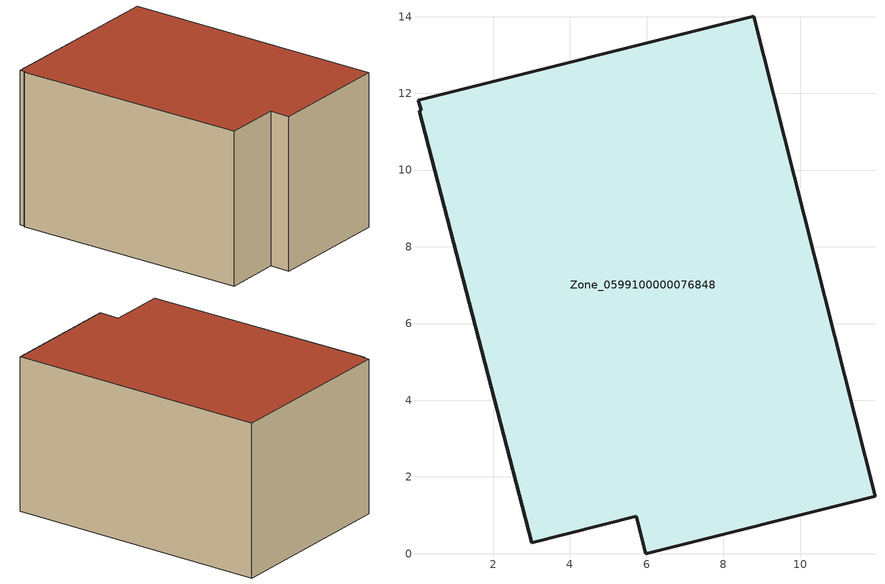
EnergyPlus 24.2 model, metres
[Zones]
Zone_0599100000076848
 floor ground (C_G): 3,0.29 0.07,11.54 0.12,11.56 0.05,11.82 8.79,14.01 11.95,1.5 5.97,0 5.73,0.97 z0
 wall outside (C_F): 11.95,1.5 8.79,14.01 0.05,11.82 0.12,11.56 0.07,11.54 3,0.29 5.73,0.97 5.97,0 11.95,1.5 z0:7.6
 roof outside (C_R): 0.05,11.82 0.12,11.56 0.07,11.54 3,0.29 5.73,0.97 5.97,0 11.95,1.5 8.79,14.01 z7.6
[BUILDING]
Pand.0599100000076848: North Axis=0; Terrain=City; Loads Convergence Tolerance Value=0.04; Temperature Convergence Tolerance Value=0.4; Solar Distribution=FullExterior; Maximum Number of Warmup Days=25; Minimum Number of Warmup Days=1
[Site:Location]
Rotterdam.The.Hague.AP_ZH_NLD Design_Conditions: Latitude=51.96; Longitude=4.45; Time Zone=1; Elevation=-4.5
[SITE:GROUNDTEMPERATURE:BUILDINGSURFACE]
18, 18, 18, 18, 18, 18, 18, 18, 18, 18, 18, 18
[MATERIAL] Thermal Absorptance=0.9; Solar Absorptance=0.7; Visible Absorptance=0.7
Name | Roughness | Thickness | Conductivity | Density | Specific Heat
G.TC.1965-1974 | MediumSmooth | 0.15 | 0.882353 | 540 | 1210
F.TC.1965-1974 | Rough | 0.3 | 0.697674 | 1920 | 840
R.TC.1965-1974 | MediumRough | 0.2 | 0.232558 | 1500 | 1000
[CONSTRUCTION]
C_G: G.TC.1965-1974
C_F: F.TC.1965-1974
C_R: R.TC.1965-1974
[ZONE]
Zone_0599100000076848: Type=1; Multiplier=1; Ceiling Height=Autocalculate; Volume=Autocalculate; Floor Area=autocalculate; Part of Total Floor Area=Yes
[ZONEINFILTRATION:DESIGNFLOWRATE]
Infil_Zone_0599100000076848: Zone or ZoneList or Space or SpaceList=Zone_0599100000076848; Schedule=AlwaysOn; Design Flow Rate Calculation Method=Flow/Area; Flow Rate per Floor Area=0.003; Constant Term Coefficient=1; Temperature Term Coefficient=0; Velocity Term Coefficient=0; Velocity Squared Term Coefficient=0
[HVACTEMPLATE:ZONE:IDEALLOADSAIRSYSTEM]
Zone_0599100000076848: Maximum Heating Supply Air Temperature=50; Minimum Cooling Supply Air Temperature=13; Maximum Heating Supply Air Humidity Ratio=0.0156; Minimum Cooling Supply Air Humidity Ratio=0.0077; Heating Limit=NoLimit; Cooling Limit=NoLimit; Dehumidification Control Type=ConstantSensibleHeatRatio; Cooling Sensible Heat Ratio=0.7; Dehumidification Setpoint=60; Humidification Control Type=None; Humidification Setpoint=30; Outdoor Air Method=None; Outdoor Air Flow Rate per Person=0.00944; Outdoor Air Flow Rate per Zone Floor Area=0; Outdoor Air Flow Rate per Zone=0; Demand Controlled Ventilation Type=None; Outdoor Air Economizer Type=NoEconomizer; Heat Recovery Type=None; Sensible Heat Recovery Effectiveness=0.7; Latent Heat Recovery Effectiveness=0.65
[ZONECONTROL:THERMOSTAT]
ThermostatControl_Zone_0599100000076848: Zone or ZoneList=Zone_0599100000076848; Control Type Schedule=DualSetpointControlType; Control 1=Thermostat_Zone_0599100000076848; Temperature Difference Between Cutout And Setpoint=0
[THERMOSTATSETPOINT:DUALSETPOINT]
Thermostat_Zone_0599100000076848: Heating Setpoint Temperature Schedule=HeatingSetpoint_Zone_0599100000076848; Cooling Setpoint Temperature Schedule=CoolingSetpoint_Zone_0599100000076848
[SCHEDULE:COMPACT]
HeatingSetpoint_Zone_0599100000076848: Through: 12/31, For: AllDays, Until: 24:00, 21
CoolingSetpoint_Zone_0599100000076848: Through: 12/31, For: AllDays, Until: 24:00, 24
DualSetpointControlType: Through: 12/31, For: AllDays, Until: 24:00, 4
AlwaysOn: Through: 12/31, For: AllDays, Until: 24:00, 1
